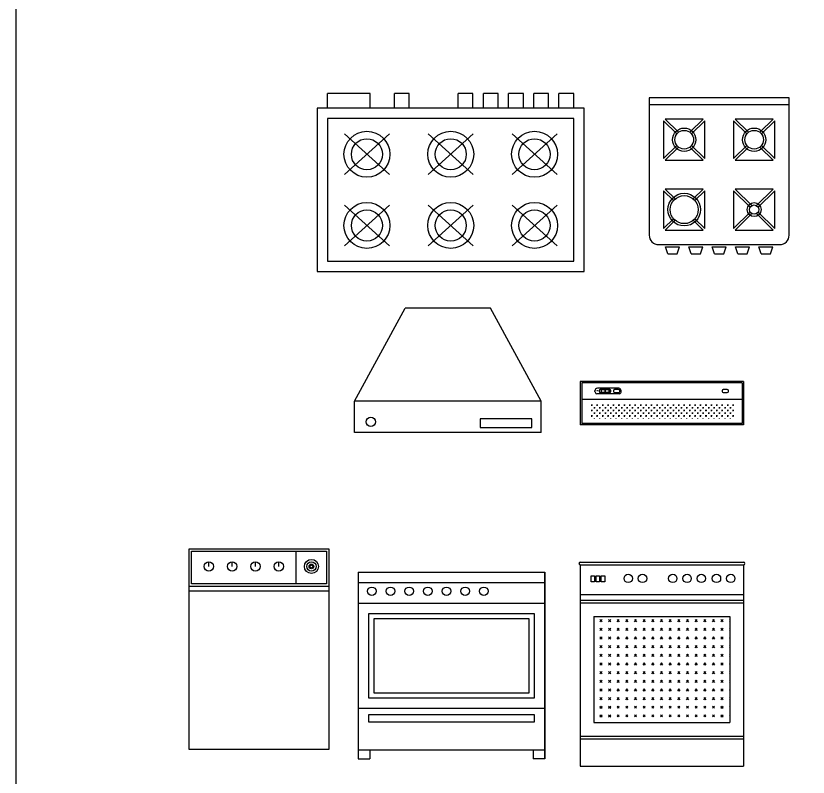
# Model space of a CAD drawing. Header units: millimetres. Extents: x 577 to 2337, y 236 to 943.
# Drawn here: x 764.177 to 767.576, y 708.133 to 711.398 of the extents above; entities that cross this region are included whole.
import ezdxf

# ---------------------------------------------------------------- set-up
doc = ezdxf.new("R2010")
doc.units = ezdxf.units.MM
doc.header["$LTSCALE"] = 0.01
doc.layers.add('06-Furn', color=4, linetype='Continuous')
doc.styles.add('ATTR', font='romans.shx', dxfattribs={"width": 0.8, "height": 0.48})

# ---------------------------------------------------------------- blocks, each defined once
blk = doc.blocks.new('f22')
at = {"layer": '06-Furn', "color": 32}
for p, q in [((819.1659, 710.9741), (818.5659, 710.9741)), ((818.5659, 710.9741), (818.5659, 710.3841)), ((819.1659, 710.3841), (819.1659, 710.9741)), ((819.1659, 710.9441), (818.5659, 710.9441)), ((818.6275, 710.8754), (818.6275, 710.7128)), ((818.6843, 710.8186), (818.6275, 710.8754)), ((818.7972, 710.8825), (818.6345, 710.8825)), ((818.6913, 710.8257), (818.6345, 710.8825)), ((818.7972, 710.8825), (818.7404, 710.8257)), ((818.8042, 710.8754), (818.7475, 710.8186)), ((818.8042, 710.7128), (818.8042, 710.8754)), ((818.9275, 710.8754), (818.9275, 710.7128)), ((818.9843, 710.8186), (818.9275, 710.8754)), ((819.0972, 710.8825), (818.9345, 710.8825)), ((818.9913, 710.8257), (818.9345, 710.8825)), ((819.0404, 710.8257), (819.0972, 710.8825)), ((819.0475, 710.8186), (819.1042, 710.8754)), ((819.1042, 710.7128), (819.1042, 710.8754)), ((818.6843, 710.7696), (818.6275, 710.7128)), ((818.6913, 710.7625), (818.6345, 710.7057)), ((818.7972, 710.7057), (818.7404, 710.7625)), ((818.8042, 710.7128), (818.7475, 710.7696)), ((818.9275, 710.7128), (818.9843, 710.7696)), ((818.9345, 710.7057), (818.9913, 710.7625)), ((819.0972, 710.7057), (819.0404, 710.7625)), ((819.1042, 710.7128), (819.0475, 710.7696)), ((818.6345, 710.7057), (818.7972, 710.7057)), ((818.9345, 710.7057), (819.0972, 710.7057)), ((818.6275, 710.5754), (818.6275, 710.4128)), ((818.6275, 710.5754), (818.67, 710.5328)), ((818.7972, 710.5825), (818.6345, 710.5825)), ((818.6345, 710.5825), (818.6771, 710.5399)), ((818.7972, 710.5825), (818.7546, 710.5399)), ((818.8042, 710.5754), (818.7617, 710.5328)), ((818.8042, 710.4128), (818.8042, 710.5754)), ((818.9275, 710.5754), (818.9275, 710.4128)), ((818.9275, 710.5754), (818.9986, 710.5042)), ((819.0972, 710.5825), (818.9345, 710.5825)), ((818.9345, 710.5825), (819.0057, 710.5113)), ((819.026, 710.5113), (819.0972, 710.5825)), ((819.0331, 710.5042), (819.1042, 710.5754)), ((819.1042, 710.4128), (819.1042, 710.5754)), ((818.9275, 710.4128), (818.9986, 710.4839)), ((819.0331, 710.4839), (819.1042, 710.4128)), ((818.67, 710.4553), (818.6275, 710.4128)), ((818.7617, 710.4553), (818.8042, 710.4128)), ((818.9345, 710.4057), (819.0057, 710.4769)), ((819.026, 710.4769), (819.0972, 710.4057)), ((818.6771, 710.4483), (818.6345, 710.4057)), ((818.7546, 710.4483), (818.7972, 710.4057)), ((818.6345, 710.4057), (818.7972, 710.4057)), ((818.9345, 710.4057), (819.0972, 710.4057)), ((818.6059, 710.3441), (819.1259, 710.3441)), ((818.6359, 710.3341), (818.6959, 710.3341)), ((818.6459, 710.3041), (818.6359, 710.3341)), ((818.6859, 710.3041), (818.6959, 710.3341)), ((818.7359, 710.3341), (818.7959, 710.3341)), ((818.7459, 710.3041), (818.7359, 710.3341)), ((818.7859, 710.3041), (818.7959, 710.3341)), ((818.8359, 710.3341), (818.8959, 710.3341)), ((818.8459, 710.3041), (818.8359, 710.3341)), ((818.8859, 710.3041), (818.8959, 710.3341)), ((818.9359, 710.3341), (818.9959, 710.3341)), ((818.9459, 710.3041), (818.9359, 710.3341)), ((818.9859, 710.3041), (818.9959, 710.3341)), ((819.0359, 710.3341), (819.0959, 710.3341)), ((819.0459, 710.3041), (819.0359, 710.3341)), ((819.0859, 710.3041), (819.0959, 710.3341)), ((818.6459, 710.3041), (818.6859, 710.3041)), ((818.7459, 710.3041), (818.7859, 710.3041)), ((818.8459, 710.3041), (818.8859, 710.3041)), ((818.9459, 710.3041), (818.9859, 710.3041)), ((819.0459, 710.3041), (819.0859, 710.3041))]:
    blk.add_line(p, q, dxfattribs=at)
for centre, radius in [((818.7159, 710.7941), 0.05), ((818.7159, 710.7941), 0.04), ((819.0159, 710.7941), 0.05), ((819.0159, 710.7941), 0.04), ((818.7159, 710.4941), 0.07), ((818.7159, 710.4941), 0.06), ((819.0159, 710.4941), 0.03), ((819.0159, 710.4941), 0.02)]:
    blk.add_circle(centre, radius, dxfattribs=at)
for centre, start, end in [((818.6059, 710.3841), 180, 270), ((819.1259, 710.3841), 270, 0)]:
    blk.add_arc(centre, 0.04, start, end, dxfattribs=at)
blk = doc.blocks.new('DD')
at = {"layer": '06-Furn', "color": 32}
for p, q in [((705.7451, 651.3067), (705.5628, 651.3067)), ((705.5628, 651.2431), (705.5628, 651.3067)), ((705.7451, 651.2431), (705.7451, 651.3067)), ((705.8491, 651.2431), (705.8491, 651.3067)), ((705.9128, 651.3067), (705.8491, 651.3067)), ((705.9128, 651.2431), (705.9128, 651.3067)), ((706.1228, 651.2431), (706.1228, 651.3067)), ((706.1864, 651.3067), (706.1228, 651.3067)), ((706.1864, 651.2431), (706.1864, 651.3067)), ((706.2946, 651.3067), (706.2309, 651.3067)), ((706.2309, 651.2431), (706.2309, 651.3067)), ((706.2946, 651.2431), (706.2946, 651.3067)), ((706.3391, 651.2431), (706.3391, 651.3067)), ((706.4028, 651.3067), (706.3391, 651.3067)), ((706.4028, 651.2431), (706.4028, 651.3067)), ((706.4473, 651.2431), (706.4473, 651.3067)), ((706.5109, 651.3067), (706.4473, 651.3067)), ((706.5109, 651.2431), (706.5109, 651.3067)), ((706.6191, 651.3067), (706.5555, 651.3067)), ((706.5555, 651.2431), (706.5555, 651.3067)), ((706.6191, 651.2431), (706.6191, 651.3067)), ((705.5182, 651.2431), (705.5182, 650.5431)), ((706.6637, 651.2431), (705.5182, 651.2431)), ((706.6637, 650.5431), (706.6637, 651.2431)), ((705.5628, 651.1986), (705.5628, 650.5876)), ((706.6191, 651.1986), (705.5628, 651.1986)), ((706.6191, 650.5876), (706.6191, 651.1986)), ((705.6348, 650.9584), (705.828, 651.1333)), ((705.828, 650.9584), (705.6348, 651.1333)), ((705.9944, 650.9584), (706.1875, 651.1333)), ((706.1875, 650.9584), (705.9944, 651.1333)), ((706.3539, 650.9584), (706.5471, 651.1333)), ((706.5471, 650.9584), (706.3539, 651.1333)), ((705.828, 650.8278), (705.6348, 650.6529)), ((705.6348, 650.8278), (705.828, 650.6529)), ((706.1875, 650.6529), (705.9944, 650.8278)), ((705.9944, 650.6529), (706.1875, 650.8278)), ((706.5471, 650.8278), (706.3539, 650.6529)), ((706.3539, 650.8278), (706.5471, 650.6529)), ((705.5628, 650.5876), (706.6191, 650.5876)), ((705.5182, 650.5431), (706.6637, 650.5431))]:
    blk.add_line(p, q, dxfattribs=at)
for centre, radius in [((705.7314, 651.0458), 0.0985), ((706.0909, 651.0458), 0.0985), ((706.4505, 651.0458), 0.0985), ((705.7314, 651.0458), 0.0667), ((706.0909, 651.0458), 0.0667), ((706.4505, 651.0458), 0.0667), ((705.7314, 650.7404), 0.0985), ((706.0909, 650.7404), 0.0985), ((706.4505, 650.7404), 0.0985), ((705.7314, 650.7404), 0.0667), ((706.0909, 650.7404), 0.0667), ((706.4505, 650.7404), 0.0667)]:
    blk.add_circle(centre, radius, dxfattribs=at)
blk = doc.blocks.new('stove')
at = {"layer": '06-Furn', "color": 8}
for p, q in [((701.7657, 609.5258), (701.7657, 608.7258)), ((701.7657, 609.5258), (702.5657, 609.5258)), ((702.5657, 608.7258), (702.5657, 609.5258)), ((702.5657, 609.5258), (702.5657, 608.7258)), ((701.7657, 609.4813), (702.5657, 609.4813)), ((702.5657, 609.4813), (702.5657, 609.3124)), ((702.5657, 609.3924), (701.7657, 609.3924)), ((701.7657, 609.3924), (701.7657, 608.9924)), ((702.5657, 608.9924), (702.5657, 609.3924)), ((702.5213, 609.348), (701.8102, 609.348)), ((701.8102, 609.348), (701.8102, 608.9869)), ((702.4991, 609.3258), (701.8324, 609.3258)), ((701.8324, 609.3258), (701.8324, 609.0091)), ((702.4991, 609.0091), (702.4991, 609.3258)), ((702.5213, 608.9869), (702.5213, 609.348)), ((702.5657, 609.3124), (702.5657, 608.8147)), ((701.8102, 608.9869), (702.5213, 608.9869)), ((701.8324, 609.0091), (702.4991, 609.0091)), ((701.7657, 608.9424), (702.5657, 608.9424)), ((702.5213, 608.9147), (701.8102, 608.9147)), ((701.8102, 608.9147), (701.8102, 608.8837)), ((702.5213, 608.8837), (702.5213, 608.9147)), ((701.8102, 608.8837), (702.5213, 608.8837)), ((701.7657, 608.7647), (702.5657, 608.7647)), ((701.8157, 608.7647), (701.8157, 608.7258)), ((702.5157, 608.7647), (702.5157, 608.7258)), ((701.7657, 608.7258), (701.8157, 608.7258)), ((702.5657, 608.7258), (702.5157, 608.7258))]:
    blk.add_line(p, q, dxfattribs=at)
for centre in [(701.8241, 609.4444), (701.9041, 609.4444), (701.9842, 609.4444), (702.0642, 609.4444), (702.1442, 609.4444), (702.2243, 609.4444), (702.3043, 609.4444)]:
    blk.add_circle(centre, 0.0182, dxfattribs=at)
blk = doc.blocks.new('hood')
at = {"layer": '06-Furn', "color": 8}
for p, q in [((701.7657, 610.1924), (701.9828, 610.5924)), ((702.3487, 610.5924), (701.9828, 610.5924)), ((702.5657, 610.1924), (702.3487, 610.5924)), ((701.7657, 610.0591), (701.7657, 610.1924)), ((702.5657, 610.1924), (701.7657, 610.1924)), ((702.5657, 610.0591), (702.5657, 610.1924)), ((702.3047, 610.1176), (702.3047, 610.08)), ((702.5262, 610.1176), (702.3047, 610.1176)), ((702.5262, 610.08), (702.5262, 610.1176)), ((702.3047, 610.08), (702.5262, 610.08)), ((702.5657, 610.0591), (701.7657, 610.0591))]:
    blk.add_line(p, q, dxfattribs=at)
blk.add_circle((701.8351, 610.1043), 0.0199, dxfattribs=at)
blk = doc.blocks.new('u7ik')
at = {"layer": '06-Furn', "color": 8}
for p, q in [((565.2255, 615.8124), (564.5255, 615.8124)), ((564.5255, 615.8124), (564.5255, 615.6258)), ((564.5314, 615.8066), (564.5314, 615.6316)), ((565.2197, 615.8066), (564.5314, 615.8066)), ((564.6904, 615.7828), (564.5986, 615.7828)), ((565.2197, 615.8066), (565.2197, 615.6316)), ((565.2255, 615.8124), (565.2255, 615.6258)), ((564.5883, 615.7699), (564.5883, 615.7725)), ((564.6931, 615.7595), (564.5958, 615.7595)), ((564.6062, 615.7725), (564.6062, 615.7699)), ((564.6068, 615.7725), (564.6068, 615.7699)), ((564.6515, 615.7771), (564.6108, 615.7771)), ((564.6515, 615.7766), (564.6108, 615.7766)), ((564.6108, 615.7658), (564.6515, 615.7658)), ((564.6108, 615.7652), (564.6515, 615.7652)), ((564.6143, 615.7766), (564.6143, 615.7658)), ((564.6312, 615.7766), (564.6312, 615.7658)), ((564.6322, 615.7766), (564.6322, 615.7658)), ((564.648, 615.7766), (564.648, 615.7658)), ((564.6556, 615.7699), (564.6556, 615.7725)), ((564.6562, 615.7699), (564.6562, 615.7725)), ((564.6678, 615.7725), (564.6678, 615.7699)), ((564.6899, 615.7771), (564.6725, 615.7771)), ((564.6725, 615.7652), (564.6899, 615.7652)), ((564.6945, 615.7699), (564.6945, 615.7725)), ((564.7007, 615.7699), (564.7007, 615.7725)), ((565.1339, 615.7725), (565.1339, 615.7699)), ((565.1559, 615.7771), (565.1385, 615.7771)), ((565.1385, 615.7652), (565.1559, 615.7652)), ((565.1606, 615.7699), (565.1606, 615.7725)), ((565.2197, 615.7355), (564.5314, 615.7355)), ((564.5747, 615.7079), (564.5747, 615.7137)), ((564.598, 615.7079), (564.598, 615.7137)), ((564.6214, 615.7079), (564.6214, 615.7137)), ((564.6447, 615.7079), (564.6447, 615.7137)), ((564.668, 615.7079), (564.668, 615.7137)), ((564.6914, 615.7079), (564.6914, 615.7137)), ((564.7147, 615.7079), (564.7147, 615.7137)), ((564.738, 615.7079), (564.738, 615.7137)), ((564.7614, 615.7079), (564.7614, 615.7137)), ((564.7847, 615.7079), (564.7847, 615.7137)), ((564.808, 615.7079), (564.808, 615.7137)), ((564.8314, 615.7079), (564.8314, 615.7137)), ((564.8547, 615.7079), (564.8547, 615.7137)), ((564.878, 615.7079), (564.878, 615.7137)), ((564.9014, 615.7079), (564.9014, 615.7137)), ((564.9247, 615.7079), (564.9247, 615.7137)), ((564.948, 615.7079), (564.948, 615.7137)), ((564.9714, 615.7079), (564.9714, 615.7137)), ((564.9947, 615.7079), (564.9947, 615.7137)), ((565.018, 615.7079), (565.018, 615.7137)), ((565.0414, 615.7079), (565.0414, 615.7137)), ((565.0647, 615.7079), (565.0647, 615.7137)), ((565.088, 615.7079), (565.088, 615.7137)), ((565.1114, 615.7079), (565.1114, 615.7137)), ((565.1347, 615.7079), (565.1347, 615.7137)), ((565.158, 615.7079), (565.158, 615.7137)), ((565.1814, 615.7079), (565.1814, 615.7137)), ((564.5776, 615.7108), (564.5718, 615.7108)), ((564.5776, 615.6875), (564.5718, 615.6875)), ((564.5747, 615.6846), (564.5747, 615.6904)), ((564.5893, 615.6992), (564.5835, 615.6992)), ((564.5864, 615.6962), (564.5864, 615.7021)), ((564.5864, 615.6729), (564.5864, 615.6787)), ((564.601, 615.7108), (564.5951, 615.7108)), ((564.601, 615.6875), (564.5951, 615.6875)), ((564.598, 615.6846), (564.598, 615.6904)), ((564.6126, 615.6992), (564.6068, 615.6992)), ((564.6097, 615.6962), (564.6097, 615.7021)), ((564.6097, 615.6729), (564.6097, 615.6787)), ((564.6243, 615.7108), (564.6185, 615.7108)), ((564.6243, 615.6875), (564.6185, 615.6875)), ((564.6214, 615.6846), (564.6214, 615.6904)), ((564.636, 615.6992), (564.6301, 615.6992)), ((564.633, 615.6962), (564.633, 615.7021)), ((564.633, 615.6729), (564.633, 615.6787)), ((564.6476, 615.7108), (564.6418, 615.7108)), ((564.6476, 615.6875), (564.6418, 615.6875)), ((564.6447, 615.6846), (564.6447, 615.6904)), ((564.6593, 615.6992), (564.6535, 615.6992)), ((564.6564, 615.6962), (564.6564, 615.7021)), ((564.6564, 615.6729), (564.6564, 615.6787)), ((564.671, 615.7108), (564.6651, 615.7108)), ((564.671, 615.6875), (564.6651, 615.6875)), ((564.668, 615.6846), (564.668, 615.6904)), ((564.6826, 615.6992), (564.6768, 615.6992)), ((564.6797, 615.6962), (564.6797, 615.7021)), ((564.6797, 615.6729), (564.6797, 615.6787)), ((564.6943, 615.7108), (564.6885, 615.7108)), ((564.6943, 615.6875), (564.6885, 615.6875)), ((564.6914, 615.6846), (564.6914, 615.6904)), ((564.706, 615.6992), (564.7001, 615.6992)), ((564.703, 615.6962), (564.703, 615.7021)), ((564.703, 615.6729), (564.703, 615.6787)), ((564.7176, 615.7108), (564.7118, 615.7108)), ((564.7176, 615.6875), (564.7118, 615.6875)), ((564.7147, 615.6846), (564.7147, 615.6904)), ((564.7293, 615.6992), (564.7235, 615.6992)), ((564.7264, 615.6962), (564.7264, 615.7021)), ((564.7264, 615.6729), (564.7264, 615.6787)), ((564.741, 615.7108), (564.7351, 615.7108)), ((564.741, 615.6875), (564.7351, 615.6875)), ((564.738, 615.6846), (564.738, 615.6904)), ((564.7526, 615.6992), (564.7468, 615.6992)), ((564.7497, 615.6962), (564.7497, 615.7021)), ((564.7497, 615.6729), (564.7497, 615.6787)), ((564.7643, 615.7108), (564.7585, 615.7108)), ((564.7643, 615.6875), (564.7585, 615.6875)), ((564.7614, 615.6846), (564.7614, 615.6904)), ((564.776, 615.6992), (564.7701, 615.6992)), ((564.773, 615.6962), (564.773, 615.7021)), ((564.773, 615.6729), (564.773, 615.6787)), ((564.7876, 615.7108), (564.7818, 615.7108)), ((564.7876, 615.6875), (564.7818, 615.6875)), ((564.7847, 615.6846), (564.7847, 615.6904)), ((564.7993, 615.6992), (564.7935, 615.6992)), ((564.7964, 615.6962), (564.7964, 615.7021)), ((564.7964, 615.6729), (564.7964, 615.6787)), ((564.811, 615.7108), (564.8051, 615.7108)), ((564.811, 615.6875), (564.8051, 615.6875)), ((564.808, 615.6846), (564.808, 615.6904)), ((564.8226, 615.6992), (564.8168, 615.6992)), ((564.8197, 615.6962), (564.8197, 615.7021)), ((564.8197, 615.6729), (564.8197, 615.6787)), ((564.8343, 615.7108), (564.8285, 615.7108)), ((564.8343, 615.6875), (564.8285, 615.6875)), ((564.8314, 615.6846), (564.8314, 615.6904)), ((564.846, 615.6992), (564.8401, 615.6992)), ((564.843, 615.6962), (564.843, 615.7021)), ((564.843, 615.6729), (564.843, 615.6787)), ((564.8576, 615.7108), (564.8518, 615.7108)), ((564.8576, 615.6875), (564.8518, 615.6875)), ((564.8547, 615.6846), (564.8547, 615.6904)), ((564.8693, 615.6992), (564.8635, 615.6992)), ((564.8664, 615.6962), (564.8664, 615.7021)), ((564.8664, 615.6729), (564.8664, 615.6787)), ((564.881, 615.7108), (564.8751, 615.7108)), ((564.881, 615.6875), (564.8751, 615.6875)), ((564.878, 615.6846), (564.878, 615.6904)), ((564.8926, 615.6992), (564.8868, 615.6992)), ((564.8897, 615.6962), (564.8897, 615.7021)), ((564.8897, 615.6729), (564.8897, 615.6787)), ((564.9043, 615.7108), (564.8985, 615.7108)), ((564.9043, 615.6875), (564.8985, 615.6875)), ((564.9014, 615.6846), (564.9014, 615.6904)), ((564.916, 615.6992), (564.9101, 615.6992)), ((564.913, 615.6962), (564.913, 615.7021)), ((564.913, 615.6729), (564.913, 615.6787)), ((564.9276, 615.7108), (564.9218, 615.7108)), ((564.9276, 615.6875), (564.9218, 615.6875)), ((564.9247, 615.6846), (564.9247, 615.6904)), ((564.9393, 615.6992), (564.9335, 615.6992)), ((564.9364, 615.6962), (564.9364, 615.7021)), ((564.9364, 615.6729), (564.9364, 615.6787)), ((564.951, 615.7108), (564.9451, 615.7108)), ((564.951, 615.6875), (564.9451, 615.6875)), ((564.948, 615.6846), (564.948, 615.6904)), ((564.9626, 615.6992), (564.9568, 615.6992)), ((564.9597, 615.6962), (564.9597, 615.7021)), ((564.9597, 615.6729), (564.9597, 615.6787)), ((564.9743, 615.7108), (564.9685, 615.7108)), ((564.9743, 615.6875), (564.9685, 615.6875)), ((564.9714, 615.6846), (564.9714, 615.6904)), ((564.986, 615.6992), (564.9801, 615.6992)), ((564.983, 615.6962), (564.983, 615.7021)), ((564.983, 615.6729), (564.983, 615.6787)), ((564.9976, 615.7108), (564.9918, 615.7108)), ((564.9976, 615.6875), (564.9918, 615.6875)), ((564.9947, 615.6846), (564.9947, 615.6904)), ((565.0093, 615.6992), (565.0035, 615.6992)), ((565.0064, 615.6962), (565.0064, 615.7021)), ((565.0064, 615.6729), (565.0064, 615.6787)), ((565.021, 615.7108), (565.0151, 615.7108)), ((565.021, 615.6875), (565.0151, 615.6875)), ((565.018, 615.6846), (565.018, 615.6904)), ((565.0326, 615.6992), (565.0268, 615.6992)), ((565.0297, 615.6962), (565.0297, 615.7021)), ((565.0297, 615.6729), (565.0297, 615.6787)), ((565.0443, 615.7108), (565.0385, 615.7108)), ((565.0443, 615.6875), (565.0385, 615.6875)), ((565.0414, 615.6846), (565.0414, 615.6904)), ((565.056, 615.6992), (565.0501, 615.6992)), ((565.053, 615.6962), (565.053, 615.7021)), ((565.053, 615.6729), (565.053, 615.6787)), ((565.0676, 615.7108), (565.0618, 615.7108)), ((565.0676, 615.6875), (565.0618, 615.6875)), ((565.0647, 615.6846), (565.0647, 615.6904)), ((565.0793, 615.6992), (565.0735, 615.6992)), ((565.0764, 615.6962), (565.0764, 615.7021)), ((565.0764, 615.6729), (565.0764, 615.6787)), ((565.091, 615.7108), (565.0851, 615.7108)), ((565.091, 615.6875), (565.0851, 615.6875)), ((565.088, 615.6846), (565.088, 615.6904)), ((565.1026, 615.6992), (565.0968, 615.6992)), ((565.0997, 615.6962), (565.0997, 615.7021)), ((565.0997, 615.6729), (565.0997, 615.6787)), ((565.1143, 615.7108), (565.1085, 615.7108)), ((565.1143, 615.6875), (565.1085, 615.6875)), ((565.1114, 615.6846), (565.1114, 615.6904)), ((565.126, 615.6992), (565.1201, 615.6992)), ((565.123, 615.6962), (565.123, 615.7021)), ((565.123, 615.6729), (565.123, 615.6787)), ((565.1376, 615.7108), (565.1318, 615.7108)), ((565.1376, 615.6875), (565.1318, 615.6875)), ((565.1347, 615.6846), (565.1347, 615.6904)), ((565.1493, 615.6992), (565.1435, 615.6992)), ((565.1464, 615.6962), (565.1464, 615.7021)), ((565.1464, 615.6729), (565.1464, 615.6787)), ((565.161, 615.7108), (565.1551, 615.7108)), ((565.161, 615.6875), (565.1551, 615.6875)), ((565.158, 615.6846), (565.158, 615.6904)), ((565.1726, 615.6992), (565.1668, 615.6992)), ((565.1697, 615.6962), (565.1697, 615.7021)), ((565.1697, 615.6729), (565.1697, 615.6787)), ((565.1843, 615.7108), (565.1785, 615.7108)), ((565.1843, 615.6875), (565.1785, 615.6875)), ((565.1814, 615.6846), (565.1814, 615.6904)), ((564.5776, 615.6642), (564.5718, 615.6642)), ((564.5747, 615.6612), (564.5747, 615.6671)), ((564.5893, 615.6758), (564.5835, 615.6758)), ((564.5864, 615.6539), (564.5864, 615.6554)), ((564.601, 615.6642), (564.5951, 615.6642)), ((564.598, 615.6612), (564.598, 615.6671)), ((564.6126, 615.6758), (564.6068, 615.6758)), ((564.6097, 615.6539), (564.6097, 615.6554)), ((564.6243, 615.6642), (564.6185, 615.6642)), ((564.6214, 615.6612), (564.6214, 615.6671)), ((564.636, 615.6758), (564.6301, 615.6758)), ((564.633, 615.6539), (564.633, 615.6554)), ((564.6476, 615.6642), (564.6418, 615.6642)), ((564.6447, 615.6612), (564.6447, 615.6671)), ((564.6593, 615.6758), (564.6535, 615.6758)), ((564.6564, 615.6539), (564.6564, 615.6554)), ((564.671, 615.6642), (564.6651, 615.6642)), ((564.668, 615.6612), (564.668, 615.6671)), ((564.6826, 615.6758), (564.6768, 615.6758)), ((564.6797, 615.6539), (564.6797, 615.6554)), ((564.6943, 615.6642), (564.6885, 615.6642)), ((564.6914, 615.6612), (564.6914, 615.6671)), ((564.706, 615.6758), (564.7001, 615.6758)), ((564.703, 615.6539), (564.703, 615.6554)), ((564.7176, 615.6642), (564.7118, 615.6642)), ((564.7147, 615.6612), (564.7147, 615.6671)), ((564.7293, 615.6758), (564.7235, 615.6758)), ((564.7264, 615.6539), (564.7264, 615.6554)), ((564.741, 615.6642), (564.7351, 615.6642)), ((564.738, 615.6612), (564.738, 615.6671)), ((564.7526, 615.6758), (564.7468, 615.6758)), ((564.7497, 615.6539), (564.7497, 615.6554)), ((564.7643, 615.6642), (564.7585, 615.6642)), ((564.7614, 615.6612), (564.7614, 615.6671)), ((564.776, 615.6758), (564.7701, 615.6758)), ((564.773, 615.6539), (564.773, 615.6554)), ((564.7876, 615.6642), (564.7818, 615.6642)), ((564.7847, 615.6612), (564.7847, 615.6671)), ((564.7993, 615.6758), (564.7935, 615.6758)), ((564.7964, 615.6539), (564.7964, 615.6554)), ((564.811, 615.6642), (564.8051, 615.6642)), ((564.808, 615.6612), (564.808, 615.6671)), ((564.8226, 615.6758), (564.8168, 615.6758)), ((564.8197, 615.6539), (564.8197, 615.6554)), ((564.8343, 615.6642), (564.8285, 615.6642)), ((564.8314, 615.6612), (564.8314, 615.6671)), ((564.846, 615.6758), (564.8401, 615.6758)), ((564.843, 615.6539), (564.843, 615.6554)), ((564.8576, 615.6642), (564.8518, 615.6642)), ((564.8547, 615.6612), (564.8547, 615.6671)), ((564.8693, 615.6758), (564.8635, 615.6758)), ((564.8664, 615.6539), (564.8664, 615.6554)), ((564.881, 615.6642), (564.8751, 615.6642)), ((564.878, 615.6612), (564.878, 615.6671)), ((564.8926, 615.6758), (564.8868, 615.6758)), ((564.8897, 615.6539), (564.8897, 615.6554)), ((564.9043, 615.6642), (564.8985, 615.6642)), ((564.9014, 615.6612), (564.9014, 615.6671)), ((564.916, 615.6758), (564.9101, 615.6758)), ((564.913, 615.6539), (564.913, 615.6554)), ((564.9276, 615.6642), (564.9218, 615.6642)), ((564.9247, 615.6612), (564.9247, 615.6671)), ((564.9393, 615.6758), (564.9335, 615.6758)), ((564.9364, 615.6539), (564.9364, 615.6554)), ((564.951, 615.6642), (564.9451, 615.6642)), ((564.948, 615.6612), (564.948, 615.6671)), ((564.9626, 615.6758), (564.9568, 615.6758)), ((564.9597, 615.6539), (564.9597, 615.6554)), ((564.9743, 615.6642), (564.9685, 615.6642)), ((564.9714, 615.6612), (564.9714, 615.6671)), ((564.986, 615.6758), (564.9801, 615.6758)), ((564.983, 615.6539), (564.983, 615.6554)), ((564.9976, 615.6642), (564.9918, 615.6642)), ((564.9947, 615.6612), (564.9947, 615.6671)), ((565.0093, 615.6758), (565.0035, 615.6758)), ((565.0064, 615.6539), (565.0064, 615.6554)), ((565.021, 615.6642), (565.0151, 615.6642)), ((565.018, 615.6612), (565.018, 615.6671)), ((565.0326, 615.6758), (565.0268, 615.6758)), ((565.0297, 615.6539), (565.0297, 615.6554)), ((565.0443, 615.6642), (565.0385, 615.6642)), ((565.0414, 615.6612), (565.0414, 615.6671)), ((565.056, 615.6758), (565.0501, 615.6758)), ((565.053, 615.6539), (565.053, 615.6554)), ((565.0676, 615.6642), (565.0618, 615.6642)), ((565.0647, 615.6612), (565.0647, 615.6671)), ((565.0793, 615.6758), (565.0735, 615.6758)), ((565.0764, 615.6539), (565.0764, 615.6554)), ((565.091, 615.6642), (565.0851, 615.6642)), ((565.088, 615.6612), (565.088, 615.6671)), ((565.1026, 615.6758), (565.0968, 615.6758)), ((565.0997, 615.6539), (565.0997, 615.6554)), ((565.1143, 615.6642), (565.1085, 615.6642)), ((565.1114, 615.6612), (565.1114, 615.6671)), ((565.126, 615.6758), (565.1201, 615.6758)), ((565.123, 615.6539), (565.123, 615.6554)), ((565.1376, 615.6642), (565.1318, 615.6642)), ((565.1347, 615.6612), (565.1347, 615.6671)), ((565.1493, 615.6758), (565.1435, 615.6758)), ((565.1464, 615.6539), (565.1464, 615.6554)), ((565.161, 615.6642), (565.1551, 615.6642)), ((565.158, 615.6612), (565.158, 615.6671)), ((565.1726, 615.6758), (565.1668, 615.6758)), ((565.1697, 615.6539), (565.1697, 615.6554)), ((565.1843, 615.6642), (565.1785, 615.6642)), ((565.1814, 615.6612), (565.1814, 615.6671)), ((565.2255, 615.6258), (564.5255, 615.6258)), ((565.2197, 615.6316), (564.5314, 615.6316)), ((564.5255, 615.0374), (565.2255, 615.0374)), ((564.5255, 615.0258), (564.5255, 614.1624)), ((564.5255, 615.0258), (565.2255, 615.0258)), ((565.2255, 615.0258), (565.2255, 614.1624)), ((564.5723, 614.9784), (564.5868, 614.9784)), ((564.5723, 614.9532), (564.5723, 614.9784)), ((564.5868, 614.9784), (564.5868, 614.9532)), ((564.594, 614.9784), (564.6084, 614.9784)), ((564.594, 614.9532), (564.594, 614.9784)), ((564.6084, 614.9784), (564.6084, 614.9532)), ((564.6156, 614.9784), (564.63, 614.9784)), ((564.6156, 614.9532), (564.6156, 614.9784)), ((564.63, 614.9784), (564.63, 614.9532)), ((564.5868, 614.9532), (564.5723, 614.9532)), ((564.6084, 614.9532), (564.594, 614.9532)), ((564.63, 614.9532), (564.6156, 614.9532)), ((564.5255, 614.8992), (565.2255, 614.8992)), ((564.5255, 614.8741), (565.2255, 614.8741)), ((564.5255, 614.8624), (565.2255, 614.8624)), ((564.5839, 614.8041), (564.5839, 614.3491)), ((564.5839, 614.8041), (565.1672, 614.8041)), ((565.1672, 614.8041), (565.1672, 614.3491)), ((564.6093, 614.7909), (564.6185, 614.7816)), ((564.6093, 614.7816), (564.6185, 614.7909)), ((564.6464, 614.7909), (564.6557, 614.7816)), ((564.6464, 614.7816), (564.6557, 614.7909)), ((564.6835, 614.7909), (564.6928, 614.7816)), ((564.6835, 614.7816), (564.6928, 614.7909)), ((564.7206, 614.7909), (564.7299, 614.7816)), ((564.7206, 614.7816), (564.7299, 614.7909)), ((564.7578, 614.7909), (564.767, 614.7816)), ((564.7578, 614.7816), (564.767, 614.7909)), ((564.7949, 614.7909), (564.8042, 614.7816)), ((564.7949, 614.7816), (564.8042, 614.7909)), ((564.832, 614.7909), (564.8413, 614.7816)), ((564.832, 614.7816), (564.8413, 614.7909)), ((564.8691, 614.7909), (564.8784, 614.7816)), ((564.8691, 614.7816), (564.8784, 614.7909)), ((564.9063, 614.7909), (564.9155, 614.7816)), ((564.9063, 614.7816), (564.9155, 614.7909)), ((564.9434, 614.7909), (564.9527, 614.7816)), ((564.9434, 614.7816), (564.9527, 614.7909)), ((564.9805, 614.7909), (564.9898, 614.7816)), ((564.9805, 614.7816), (564.9898, 614.7909)), ((565.0176, 614.7909), (565.0269, 614.7816)), ((565.0176, 614.7816), (565.0269, 614.7909)), ((565.0547, 614.7909), (565.064, 614.7816)), ((565.0547, 614.7816), (565.064, 614.7909)), ((565.0919, 614.7909), (565.1011, 614.7816)), ((565.0919, 614.7816), (565.1011, 614.7909)), ((565.129, 614.7909), (565.1383, 614.7816)), ((565.129, 614.7816), (565.1383, 614.7909)), ((565.1661, 614.7909), (565.1672, 614.7898)), ((565.1661, 614.7816), (565.1672, 614.7827)), ((564.6093, 614.7538), (564.6185, 614.7445)), ((564.6093, 614.7445), (564.6185, 614.7538)), ((564.6464, 614.7538), (564.6557, 614.7445)), ((564.6464, 614.7445), (564.6557, 614.7538)), ((564.6835, 614.7538), (564.6928, 614.7445)), ((564.6835, 614.7445), (564.6928, 614.7538)), ((564.7206, 614.7538), (564.7299, 614.7445)), ((564.7206, 614.7445), (564.7299, 614.7538)), ((564.7578, 614.7538), (564.767, 614.7445)), ((564.7578, 614.7445), (564.767, 614.7538)), ((564.7949, 614.7538), (564.8042, 614.7445)), ((564.7949, 614.7445), (564.8042, 614.7538)), ((564.832, 614.7538), (564.8413, 614.7445)), ((564.832, 614.7445), (564.8413, 614.7538)), ((564.8691, 614.7538), (564.8784, 614.7445)), ((564.8691, 614.7445), (564.8784, 614.7538)), ((564.9063, 614.7538), (564.9155, 614.7445)), ((564.9063, 614.7445), (564.9155, 614.7538)), ((564.9434, 614.7538), (564.9527, 614.7445)), ((564.9434, 614.7445), (564.9527, 614.7538)), ((564.9805, 614.7538), (564.9898, 614.7445)), ((564.9805, 614.7445), (564.9898, 614.7538)), ((565.0176, 614.7538), (565.0269, 614.7445)), ((565.0176, 614.7445), (565.0269, 614.7538)), ((565.0547, 614.7538), (565.064, 614.7445)), ((565.0547, 614.7445), (565.064, 614.7538)), ((565.0919, 614.7538), (565.1011, 614.7445)), ((565.0919, 614.7445), (565.1011, 614.7538)), ((565.129, 614.7538), (565.1383, 614.7445)), ((565.129, 614.7445), (565.1383, 614.7538)), ((565.1661, 614.7538), (565.1672, 614.7527)), ((565.1661, 614.7445), (565.1672, 614.7456)), ((564.6093, 614.7166), (564.6185, 614.7074)), ((564.6093, 614.7074), (564.6185, 614.7166)), ((564.6464, 614.7166), (564.6557, 614.7074)), ((564.6464, 614.7074), (564.6557, 614.7166)), ((564.6835, 614.7166), (564.6928, 614.7074)), ((564.6835, 614.7074), (564.6928, 614.7166)), ((564.7206, 614.7166), (564.7299, 614.7074)), ((564.7206, 614.7074), (564.7299, 614.7166)), ((564.7578, 614.7166), (564.767, 614.7074)), ((564.7578, 614.7074), (564.767, 614.7166)), ((564.7949, 614.7166), (564.8042, 614.7074)), ((564.7949, 614.7074), (564.8042, 614.7166)), ((564.832, 614.7166), (564.8413, 614.7074)), ((564.832, 614.7074), (564.8413, 614.7166)), ((564.8691, 614.7166), (564.8784, 614.7074)), ((564.8691, 614.7074), (564.8784, 614.7166)), ((564.9063, 614.7166), (564.9155, 614.7074)), ((564.9063, 614.7074), (564.9155, 614.7166)), ((564.9434, 614.7166), (564.9527, 614.7074)), ((564.9434, 614.7074), (564.9527, 614.7166)), ((564.9805, 614.7166), (564.9898, 614.7074)), ((564.9805, 614.7074), (564.9898, 614.7166)), ((565.0176, 614.7166), (565.0269, 614.7074)), ((565.0176, 614.7074), (565.0269, 614.7166)), ((565.0547, 614.7166), (565.064, 614.7074)), ((565.0547, 614.7074), (565.064, 614.7166)), ((565.0919, 614.7166), (565.1011, 614.7074)), ((565.0919, 614.7074), (565.1011, 614.7166)), ((565.129, 614.7166), (565.1383, 614.7074)), ((565.129, 614.7074), (565.1383, 614.7166)), ((565.1661, 614.7166), (565.1672, 614.7156)), ((565.1661, 614.7074), (565.1672, 614.7085)), ((564.6093, 614.6795), (564.6185, 614.6702)), ((564.6093, 614.6702), (564.6185, 614.6795)), ((564.6464, 614.6795), (564.6557, 614.6702)), ((564.6464, 614.6702), (564.6557, 614.6795)), ((564.6835, 614.6795), (564.6928, 614.6702)), ((564.6835, 614.6702), (564.6928, 614.6795)), ((564.7206, 614.6795), (564.7299, 614.6702)), ((564.7206, 614.6702), (564.7299, 614.6795)), ((564.7578, 614.6795), (564.767, 614.6702)), ((564.7578, 614.6702), (564.767, 614.6795)), ((564.7949, 614.6795), (564.8042, 614.6702)), ((564.7949, 614.6702), (564.8042, 614.6795)), ((564.832, 614.6795), (564.8413, 614.6702)), ((564.832, 614.6702), (564.8413, 614.6795)), ((564.8691, 614.6795), (564.8784, 614.6702)), ((564.8691, 614.6702), (564.8784, 614.6795)), ((564.9063, 614.6795), (564.9155, 614.6702)), ((564.9063, 614.6702), (564.9155, 614.6795)), ((564.9434, 614.6795), (564.9527, 614.6702)), ((564.9434, 614.6702), (564.9527, 614.6795)), ((564.9805, 614.6795), (564.9898, 614.6702)), ((564.9805, 614.6702), (564.9898, 614.6795)), ((565.0176, 614.6795), (565.0269, 614.6702)), ((565.0176, 614.6702), (565.0269, 614.6795)), ((565.0547, 614.6795), (565.064, 614.6702)), ((565.0547, 614.6702), (565.064, 614.6795)), ((565.0919, 614.6795), (565.1011, 614.6702)), ((565.0919, 614.6702), (565.1011, 614.6795)), ((565.129, 614.6795), (565.1383, 614.6702)), ((565.129, 614.6702), (565.1383, 614.6795)), ((565.1661, 614.6795), (565.1672, 614.6784)), ((565.1661, 614.6702), (565.1672, 614.6713)), ((564.6093, 614.6424), (564.6185, 614.6331)), ((564.6093, 614.6331), (564.6185, 614.6424)), ((564.6464, 614.6424), (564.6557, 614.6331)), ((564.6464, 614.6331), (564.6557, 614.6424)), ((564.6835, 614.6424), (564.6928, 614.6331)), ((564.6835, 614.6331), (564.6928, 614.6424)), ((564.7206, 614.6424), (564.7299, 614.6331)), ((564.7206, 614.6331), (564.7299, 614.6424)), ((564.7578, 614.6424), (564.767, 614.6331)), ((564.7578, 614.6331), (564.767, 614.6424)), ((564.7949, 614.6424), (564.8042, 614.6331)), ((564.7949, 614.6331), (564.8042, 614.6424)), ((564.832, 614.6424), (564.8413, 614.6331)), ((564.832, 614.6331), (564.8413, 614.6424)), ((564.8691, 614.6424), (564.8784, 614.6331)), ((564.8691, 614.6331), (564.8784, 614.6424)), ((564.9063, 614.6424), (564.9155, 614.6331)), ((564.9063, 614.6331), (564.9155, 614.6424)), ((564.9434, 614.6424), (564.9527, 614.6331)), ((564.9434, 614.6331), (564.9527, 614.6424)), ((564.9805, 614.6424), (564.9898, 614.6331)), ((564.9805, 614.6331), (564.9898, 614.6424)), ((565.0176, 614.6424), (565.0269, 614.6331)), ((565.0176, 614.6331), (565.0269, 614.6424)), ((565.0547, 614.6424), (565.064, 614.6331)), ((565.0547, 614.6331), (565.064, 614.6424)), ((565.0919, 614.6424), (565.1011, 614.6331)), ((565.0919, 614.6331), (565.1011, 614.6424)), ((565.129, 614.6424), (565.1383, 614.6331)), ((565.129, 614.6331), (565.1383, 614.6424)), ((565.1661, 614.6424), (565.1672, 614.6413)), ((565.1661, 614.6331), (565.1672, 614.6342)), ((564.6093, 614.6053), (564.6185, 614.596)), ((564.6093, 614.596), (564.6185, 614.6053)), ((564.6464, 614.6053), (564.6557, 614.596)), ((564.6464, 614.596), (564.6557, 614.6053)), ((564.6835, 614.6053), (564.6928, 614.596)), ((564.6835, 614.596), (564.6928, 614.6053)), ((564.7206, 614.6053), (564.7299, 614.596)), ((564.7206, 614.596), (564.7299, 614.6053)), ((564.7578, 614.6053), (564.767, 614.596)), ((564.7578, 614.596), (564.767, 614.6053)), ((564.7949, 614.6053), (564.8042, 614.596)), ((564.7949, 614.596), (564.8042, 614.6053)), ((564.832, 614.6053), (564.8413, 614.596)), ((564.832, 614.596), (564.8413, 614.6053)), ((564.8691, 614.6053), (564.8784, 614.596)), ((564.8691, 614.596), (564.8784, 614.6053)), ((564.9063, 614.6053), (564.9155, 614.596)), ((564.9063, 614.596), (564.9155, 614.6053)), ((564.9434, 614.6053), (564.9527, 614.596)), ((564.9434, 614.596), (564.9527, 614.6053)), ((564.9805, 614.6053), (564.9898, 614.596)), ((564.9805, 614.596), (564.9898, 614.6053)), ((565.0176, 614.6053), (565.0269, 614.596)), ((565.0176, 614.596), (565.0269, 614.6053)), ((565.0547, 614.6053), (565.064, 614.596)), ((565.0547, 614.596), (565.064, 614.6053)), ((565.0919, 614.6053), (565.1011, 614.596)), ((565.0919, 614.596), (565.1011, 614.6053)), ((565.129, 614.6053), (565.1383, 614.596)), ((565.129, 614.596), (565.1383, 614.6053)), ((565.1661, 614.6053), (565.1672, 614.6042)), ((565.1661, 614.596), (565.1672, 614.5971)), ((564.6093, 614.5681), (564.6185, 614.5589)), ((564.6093, 614.5589), (564.6185, 614.5681)), ((564.6464, 614.5681), (564.6557, 614.5589)), ((564.6464, 614.5589), (564.6557, 614.5681)), ((564.6835, 614.5681), (564.6928, 614.5589)), ((564.6835, 614.5589), (564.6928, 614.5681)), ((564.7206, 614.5681), (564.7299, 614.5589)), ((564.7206, 614.5589), (564.7299, 614.5681)), ((564.7578, 614.5681), (564.767, 614.5589)), ((564.7578, 614.5589), (564.767, 614.5681)), ((564.7949, 614.5681), (564.8042, 614.5589)), ((564.7949, 614.5589), (564.8042, 614.5681)), ((564.832, 614.5681), (564.8413, 614.5589)), ((564.832, 614.5589), (564.8413, 614.5681)), ((564.8691, 614.5681), (564.8784, 614.5589)), ((564.8691, 614.5589), (564.8784, 614.5681)), ((564.9063, 614.5681), (564.9155, 614.5589)), ((564.9063, 614.5589), (564.9155, 614.5681)), ((564.9434, 614.5681), (564.9527, 614.5589)), ((564.9434, 614.5589), (564.9527, 614.5681)), ((564.9805, 614.5681), (564.9898, 614.5589)), ((564.9805, 614.5589), (564.9898, 614.5681)), ((565.0176, 614.5681), (565.0269, 614.5589)), ((565.0176, 614.5589), (565.0269, 614.5681)), ((565.0547, 614.5681), (565.064, 614.5589)), ((565.0547, 614.5589), (565.064, 614.5681)), ((565.0919, 614.5681), (565.1011, 614.5589)), ((565.0919, 614.5589), (565.1011, 614.5681)), ((565.129, 614.5681), (565.1383, 614.5589)), ((565.129, 614.5589), (565.1383, 614.5681)), ((565.1661, 614.5681), (565.1672, 614.5671)), ((565.1661, 614.5589), (565.1672, 614.56)), ((564.6093, 614.531), (564.6185, 614.5217)), ((564.6093, 614.5217), (564.6185, 614.531)), ((564.6464, 614.531), (564.6557, 614.5217)), ((564.6464, 614.5217), (564.6557, 614.531)), ((564.6835, 614.531), (564.6928, 614.5217)), ((564.6835, 614.5217), (564.6928, 614.531)), ((564.7206, 614.531), (564.7299, 614.5217)), ((564.7206, 614.5217), (564.7299, 614.531)), ((564.7578, 614.531), (564.767, 614.5217)), ((564.7578, 614.5217), (564.767, 614.531)), ((564.7949, 614.531), (564.8042, 614.5217)), ((564.7949, 614.5217), (564.8042, 614.531)), ((564.832, 614.531), (564.8413, 614.5217)), ((564.832, 614.5217), (564.8413, 614.531)), ((564.8691, 614.531), (564.8784, 614.5217)), ((564.8691, 614.5217), (564.8784, 614.531)), ((564.9063, 614.531), (564.9155, 614.5217)), ((564.9063, 614.5217), (564.9155, 614.531)), ((564.9434, 614.531), (564.9527, 614.5217)), ((564.9434, 614.5217), (564.9527, 614.531)), ((564.9805, 614.531), (564.9898, 614.5217)), ((564.9805, 614.5217), (564.9898, 614.531)), ((565.0176, 614.531), (565.0269, 614.5217)), ((565.0176, 614.5217), (565.0269, 614.531)), ((565.0547, 614.531), (565.064, 614.5217)), ((565.0547, 614.5217), (565.064, 614.531)), ((565.0919, 614.531), (565.1011, 614.5217)), ((565.0919, 614.5217), (565.1011, 614.531)), ((565.129, 614.531), (565.1383, 614.5217)), ((565.129, 614.5217), (565.1383, 614.531)), ((565.1661, 614.531), (565.1672, 614.5299)), ((565.1661, 614.5217), (565.1672, 614.5228)), ((564.6093, 614.4939), (564.6185, 614.4846)), ((564.6093, 614.4846), (564.6185, 614.4939)), ((564.6464, 614.4939), (564.6557, 614.4846)), ((564.6464, 614.4846), (564.6557, 614.4939)), ((564.6835, 614.4939), (564.6928, 614.4846)), ((564.6835, 614.4846), (564.6928, 614.4939)), ((564.7206, 614.4939), (564.7299, 614.4846)), ((564.7206, 614.4846), (564.7299, 614.4939)), ((564.7578, 614.4939), (564.767, 614.4846)), ((564.7578, 614.4846), (564.767, 614.4939)), ((564.7949, 614.4939), (564.8042, 614.4846)), ((564.7949, 614.4846), (564.8042, 614.4939)), ((564.832, 614.4939), (564.8413, 614.4846)), ((564.832, 614.4846), (564.8413, 614.4939)), ((564.8691, 614.4939), (564.8784, 614.4846)), ((564.8691, 614.4846), (564.8784, 614.4939)), ((564.9063, 614.4939), (564.9155, 614.4846)), ((564.9063, 614.4846), (564.9155, 614.4939)), ((564.9434, 614.4939), (564.9527, 614.4846)), ((564.9434, 614.4846), (564.9527, 614.4939)), ((564.9805, 614.4939), (564.9898, 614.4846)), ((564.9805, 614.4846), (564.9898, 614.4939)), ((565.0176, 614.4939), (565.0269, 614.4846)), ((565.0176, 614.4846), (565.0269, 614.4939)), ((565.0547, 614.4939), (565.064, 614.4846)), ((565.0547, 614.4846), (565.064, 614.4939)), ((565.0919, 614.4939), (565.1011, 614.4846)), ((565.0919, 614.4846), (565.1011, 614.4939)), ((565.129, 614.4939), (565.1383, 614.4846)), ((565.129, 614.4846), (565.1383, 614.4939)), ((565.1661, 614.4939), (565.1672, 614.4928)), ((564.6093, 614.4568), (564.6185, 614.4475)), ((564.6093, 614.4475), (564.6185, 614.4568)), ((564.6464, 614.4568), (564.6557, 614.4475)), ((564.6464, 614.4475), (564.6557, 614.4568)), ((564.6835, 614.4568), (564.6928, 614.4475)), ((564.6835, 614.4475), (564.6928, 614.4568)), ((564.7206, 614.4568), (564.7299, 614.4475)), ((564.7206, 614.4475), (564.7299, 614.4568)), ((564.7578, 614.4568), (564.767, 614.4475)), ((564.7578, 614.4475), (564.767, 614.4568)), ((564.7949, 614.4568), (564.8042, 614.4475)), ((564.7949, 614.4475), (564.8042, 614.4568)), ((564.832, 614.4568), (564.8413, 614.4475)), ((564.832, 614.4475), (564.8413, 614.4568)), ((564.8691, 614.4568), (564.8784, 614.4475)), ((564.8691, 614.4475), (564.8784, 614.4568)), ((564.9063, 614.4568), (564.9155, 614.4475)), ((564.9063, 614.4475), (564.9155, 614.4568)), ((564.9434, 614.4568), (564.9527, 614.4475)), ((564.9434, 614.4475), (564.9527, 614.4568)), ((564.9805, 614.4568), (564.9898, 614.4475)), ((564.9805, 614.4475), (564.9898, 614.4568)), ((565.0176, 614.4568), (565.0269, 614.4475)), ((565.0176, 614.4475), (565.0269, 614.4568)), ((565.0547, 614.4568), (565.064, 614.4475)), ((565.0547, 614.4475), (565.064, 614.4568)), ((565.0919, 614.4568), (565.1011, 614.4475)), ((565.0919, 614.4475), (565.1011, 614.4568)), ((565.129, 614.4568), (565.1383, 614.4475)), ((565.129, 614.4475), (565.1383, 614.4568)), ((565.1661, 614.4846), (565.1672, 614.4857)), ((565.1661, 614.4568), (565.1672, 614.4557)), ((564.6093, 614.4197), (564.6185, 614.4104)), ((564.6093, 614.4104), (564.6185, 614.4197)), ((564.6464, 614.4197), (564.6557, 614.4104)), ((564.6464, 614.4104), (564.6557, 614.4197)), ((564.6835, 614.4197), (564.6928, 614.4104)), ((564.6835, 614.4104), (564.6928, 614.4197)), ((564.7206, 614.4197), (564.7299, 614.4104)), ((564.7206, 614.4104), (564.7299, 614.4197)), ((564.7578, 614.4197), (564.767, 614.4104)), ((564.7578, 614.4104), (564.767, 614.4197)), ((564.7949, 614.4197), (564.8042, 614.4104)), ((564.7949, 614.4104), (564.8042, 614.4197)), ((564.832, 614.4197), (564.8413, 614.4104)), ((564.832, 614.4104), (564.8413, 614.4197)), ((564.8691, 614.4197), (564.8784, 614.4104)), ((564.8691, 614.4104), (564.8784, 614.4197)), ((564.9063, 614.4197), (564.9155, 614.4104)), ((564.9063, 614.4104), (564.9155, 614.4197)), ((564.9434, 614.4197), (564.9527, 614.4104)), ((564.9434, 614.4104), (564.9527, 614.4197)), ((564.9805, 614.4197), (564.9898, 614.4104)), ((564.9805, 614.4104), (564.9898, 614.4197)), ((565.0176, 614.4197), (565.0269, 614.4104)), ((565.0176, 614.4104), (565.0269, 614.4197)), ((565.0547, 614.4197), (565.064, 614.4104)), ((565.0547, 614.4104), (565.064, 614.4197)), ((565.0919, 614.4197), (565.1011, 614.4104)), ((565.0919, 614.4104), (565.1011, 614.4197)), ((565.129, 614.4197), (565.1383, 614.4104)), ((565.129, 614.4104), (565.1383, 614.4197)), ((565.1661, 614.4475), (565.1672, 614.4486)), ((565.1661, 614.4197), (565.1672, 614.4186)), ((565.1661, 614.4104), (565.1672, 614.4115)), ((564.6093, 614.3825), (564.6185, 614.3733)), ((564.6093, 614.3733), (564.6185, 614.3825)), ((564.6464, 614.3825), (564.6557, 614.3733)), ((564.6464, 614.3733), (564.6557, 614.3825)), ((564.6835, 614.3825), (564.6928, 614.3733)), ((564.6835, 614.3733), (564.6928, 614.3825)), ((564.7206, 614.3825), (564.7299, 614.3733)), ((564.7206, 614.3733), (564.7299, 614.3825)), ((564.7578, 614.3825), (564.767, 614.3733)), ((564.7578, 614.3733), (564.767, 614.3825)), ((564.7949, 614.3825), (564.8042, 614.3733)), ((564.7949, 614.3733), (564.8042, 614.3825)), ((564.832, 614.3825), (564.8413, 614.3733)), ((564.832, 614.3733), (564.8413, 614.3825)), ((564.8691, 614.3825), (564.8784, 614.3733)), ((564.8691, 614.3733), (564.8784, 614.3825)), ((564.9063, 614.3825), (564.9155, 614.3733)), ((564.9063, 614.3733), (564.9155, 614.3825)), ((564.9434, 614.3825), (564.9527, 614.3733)), ((564.9434, 614.3733), (564.9527, 614.3825)), ((564.9805, 614.3825), (564.9898, 614.3733)), ((564.9805, 614.3733), (564.9898, 614.3825)), ((565.0176, 614.3825), (565.0269, 614.3733)), ((565.0176, 614.3733), (565.0269, 614.3825)), ((565.0547, 614.3825), (565.064, 614.3733)), ((565.0547, 614.3733), (565.064, 614.3825)), ((565.0919, 614.3825), (565.1011, 614.3733)), ((565.0919, 614.3733), (565.1011, 614.3825)), ((565.129, 614.3825), (565.1383, 614.3733)), ((565.129, 614.3733), (565.1383, 614.3825)), ((565.1661, 614.3825), (565.1672, 614.3814)), ((565.1661, 614.3733), (565.1672, 614.3743)), ((564.5839, 614.3491), (565.1672, 614.3491)), ((564.5255, 614.2908), (565.2255, 614.2908)), ((564.5255, 614.2791), (565.2255, 614.2791)), ((564.5255, 614.1624), (565.2255, 614.1624))]:
    blk.add_line(p, q, dxfattribs=at)
for centre, radius in [((564.598, 615.7725), 0.00108), ((564.731, 614.9676), 0.018), ((564.7923, 614.9676), 0.018), ((564.9221, 614.9676), 0.018), ((564.9834, 614.9676), 0.018), ((565.0447, 614.9676), 0.018), ((565.1096, 614.9676), 0.018), ((565.1709, 614.9676), 0.018)]:
    blk.add_circle(centre, radius, dxfattribs=at)
for centre, radius, start, end in [((564.5986, 615.7725), 0.0103, 90, 180), ((564.6904, 615.7725), 0.0103, 0, 90), ((564.5991, 615.7699), 0.0109, 180, 252.3961), ((564.6108, 615.7725), 0.00467, 90, 180), ((564.6108, 615.7699), 0.00467, 180, 270), ((564.6108, 615.7725), 0.00408, 90, 180), ((564.6108, 615.7699), 0.00408, 180, 270), ((564.6515, 615.7725), 0.00467, 0, 90), ((564.6515, 615.7725), 0.00408, 0, 90), ((564.6515, 615.7699), 0.00467, 270, 360), ((564.6515, 615.7699), 0.00408, 270, 360), ((564.6725, 615.7725), 0.00467, 90, 180), ((564.6725, 615.7699), 0.00467, 180, 270), ((564.6899, 615.7725), 0.00467, 0, 90), ((564.6899, 615.7699), 0.00467, 270, 0), ((564.6899, 615.7699), 0.0109, 287.6039, 360), ((565.1385, 615.7725), 0.00467, 90, 180), ((565.1385, 615.7699), 0.00467, 180, 270), ((565.1559, 615.7725), 0.00467, 0, 90), ((565.1559, 615.7699), 0.00467, 270, 0), ((564.5255, 615.0316), 0.00583, 90, 270), ((565.2255, 615.0316), 0.00583, 270, 90)]:
    blk.add_arc(centre, radius, start, end, dxfattribs=at)
blk = doc.blocks.new('A$C7BAB122D')
at = {"layer": '06-Furn', "color": 8}
for p, q in [((0, 0.7), (0, 0.86)), ((0, 0.86), (0.6, 0.86)), ((0.46, 0.71), (0.46, 0.85)), ((0.6, 0.86), (0.6, 0.7)), ((0.085, 0.785), (0.085, 0.805)), ((0.185, 0.785), (0.185, 0.805)), ((0.285, 0.785), (0.285, 0.805)), ((0.385, 0.785), (0.385, 0.805)), ((0, 0.68), (0.6, 0.68))]:
    blk.add_line(p, q, dxfattribs=at)
for points in [[(0.01, 0.71), (0.01, 0.85), (0.59, 0.85), (0.59, 0.71)], [(0, 0), (0, 0.7), (0.6, 0.7), (0.6, 0)]]:
    blk.add_lwpolyline(points, close=True, dxfattribs=at)
for centre, radius in [((0.085, 0.785), 0.02), ((0.185, 0.785), 0.02), ((0.285, 0.785), 0.02), ((0.385, 0.785), 0.02), ((0.525, 0.785), 0.03), ((0.525, 0.785), 0.02), ((0.525, 0.785), 0.01), ((0.525, 0.785), 0.006)]:
    blk.add_circle(centre, radius, dxfattribs=at)
at = {"layer": '06-Furn', "color": 8, "style": 'ATTR', "width": 0.8, "flags": 9}
blk.add_attdef('ESTCODE', (0, 0), '', height=0.000215, dxfattribs=at)

msp = doc.modelspace()

# ---------------------------------------------------------------- linework, layer by layer
at = {"layer": '06-Furn', "color": 5}
msp.add_lwpolyline([(764.1767, 711.677), (764.1767, 698.677), (771.6767, 698.677), (771.6767, 711.677)], close=True, dxfattribs=at)

# ---------------------------------------------------------------- block references
at = {"layer": '06-Furn', "color": 241}
msp.add_blockref('DD', (59.9515, 59.7589), dxfattribs=at)
at = {"layer": '06-Furn', "color": 5}
msp.add_blockref('f22', (-51.6717, 0.0732), dxfattribs=at)
at = {"layer": '06-Furn'}
for name, p in [('hood', (63.8646, 99.5528)), ('u7ik', (202.073, 94.0181)), ('A$C7BAB122D', (764.9197, 708.2521)), ('stove', (63.8802, 99.4862))]:
    msp.add_blockref(name, p, dxfattribs=at)

doc.saveas('drawing.dxf')
